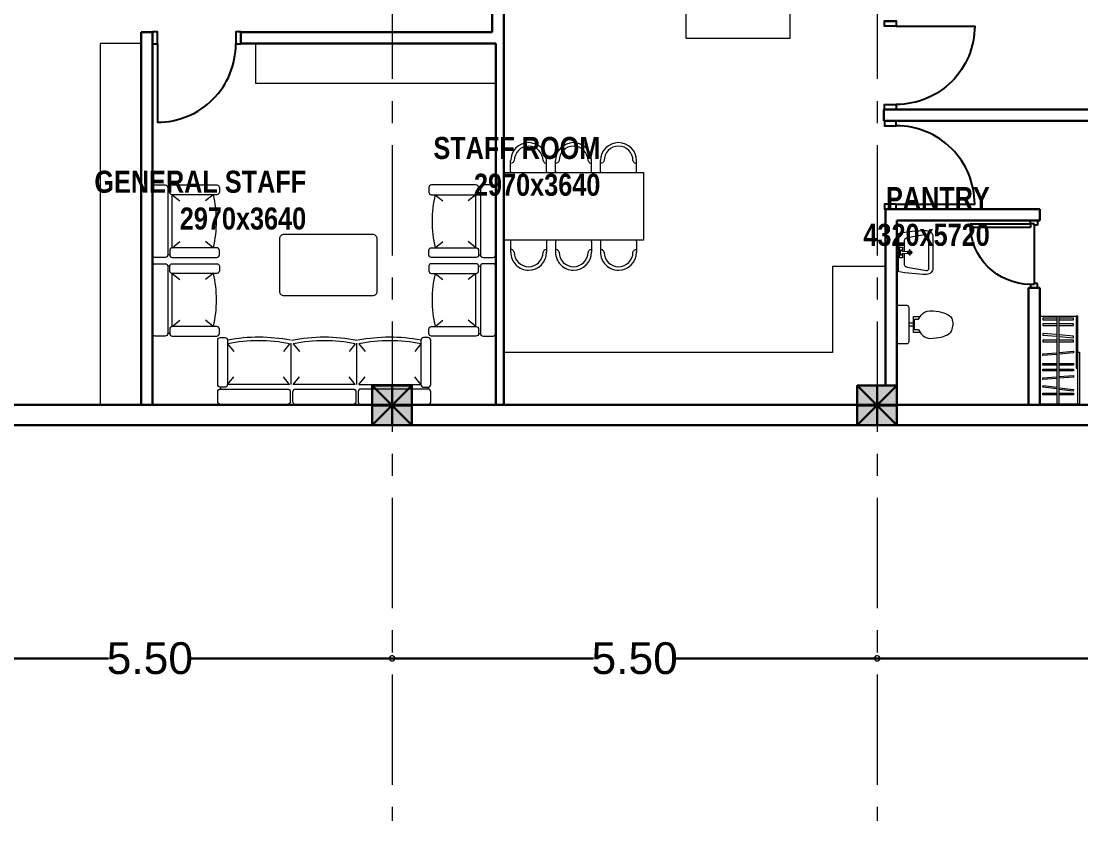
# Model space of a CAD drawing. Header units: metres. Extents: x 319894 to 3389272, y 120 to 6136017.
# Drawn here: x 321651.53 to 321663.54, y 3068002.74 to 3068011.81 of the extents above; entities that cross this region are included whole.
import ezdxf

# ---------------------------------------------------------------- set-up
doc = ezdxf.new("R2010")
doc.units = ezdxf.units.M
doc.header["$MEASUREMENT"] = 0
for name, pattern in [('CENTER', [2, 1.25, -0.25, 0.25, -0.25]), ('HIDDEN', [0.375, 0.25, -0.125]), ('Solid', [0])]:
    doc.linetypes.add(name, pattern=pattern)
doc.layers.get('Defpoints').update_dxf_attribs({"color": 254})
for name, color, linetype, lineweight in [('A 0.13 Furniture', 30, 'Continuous', 13), ('A 0.13 sanitary', 181, 'Continuous', 0), ('centerline', 255, 'HIDDEN', 5), ('column', 50, 'Continuous', 30), ('Fixtures', 31, 'Continuous', 20), ('furniture', 43, 'Continuous', 18), ('furniture admin', 253, 'Continuous', 5), ('hatch', 252, 'Continuous', 15), ('waall', 1, 'Continuous', 40), ('wall', 4, 'Continuous', 30)]:
    doc.layers.add(name, color=color, linetype=linetype, lineweight=lineweight)
for name, color, linetype in [('door_cad-block.com', 7, 'Continuous'), ('S-DIM', 7, 'Continuous'), ('TEXT', 255, 'Continuous')]:
    doc.layers.add(name, color=color, linetype=linetype)
doc.styles.get("Standard").update_dxf_attribs({"font": 'arial.ttf'})
doc.styles.add('TEXTS', font='swissl.ttf')
doc.dimstyles.new('DIMTEXT', dxfattribs={"dimscale": 0.4, "dimtxt": 0.9, "dimasz": 0.3, "dimexe": 0.05, "dimexo": 0.05, "dimgap": 0.05, "dimtad": 0, "dimzin": 1, "dimdsep": 46, "dimtxsty": 'TEXTS', "dimblk": 'DOTSMALL', "dimcen": 0.1, "dimclrd": 256, "dimclre": 6, "dimclrt": 3, "dimadec": 0, "dimazin": 0, "dimtfac": 0.15, "dimtix": 1, "dimtofl": 0, "dimtmove": 1, "dimatfit": 3, "dimldrblk": 'OPEN', "dimfxl": 1, "dimtolj": 1, "dimtzin": 0, "dimarcsym": 0})

# ---------------------------------------------------------------- blocks, each defined once
blk = doc.blocks.new('_DotSmall')
at = {"color": 0, "linetype": 'ByBlock', "const_width": 0.5}
blk.add_lwpolyline([(-0.0625, 0, 1), (0.0625, 0, 1)], format="xyb", close=True, dxfattribs=at)
blk = doc.blocks.new('*D904')
at = {"layer": 'Defpoints', "color": 0, "transparency": 16777216}
for p in [(322210.255, 3068056.698), (322215.75, 3068056.698), (322215.75, 3068056.698)]:
    blk.add_point(p, dxfattribs=at)
at = {"layer": 'S-DIM', "color": 6, "lineweight": -2, "transparency": 16777216}
blk.add_line((322210.255, 3068056.718), (322210.255, 3068056.718), dxfattribs=at)
at = {"layer": 'S-DIM', "lineweight": -2, "transparency": 16777216}
for p, q in [((322210.255, 3068056.698), (322212.535, 3068056.698)), ((322215.75, 3068056.698), (322213.47, 3068056.698))]:
    blk.add_line(p, q, dxfattribs=at)
at = {"layer": 'S-DIM', "lineweight": -2, "transparency": 16777216, "xscale": 0.12, "yscale": 0.12, "zscale": 0.12, "rotation": 180}
blk.add_blockref('_DotSmall', (322210.255, 3068056.698), dxfattribs=at)
at = {"layer": 'S-DIM', "lineweight": -2, "transparency": 16777216, "xscale": 0.12, "yscale": 0.12, "zscale": 0.12}
blk.add_blockref('_DotSmall', (322215.75, 3068056.698), dxfattribs=at)
at = {"layer": 'S-DIM', "color": 3, "transparency": 16777216, "insert": (322213.002, 3068056.698), "char_height": 0.36, "attachment_point": 5, "style": 'TEXTS'}
blk.add_mtext('\\A1;5.50', dxfattribs=at)
blk = doc.blocks.new('_Open')
at = {"color": 0, "linetype": 'ByBlock', "lineweight": -2}
for p, q in [((-1, 0.17), (0, 0)), ((-1, -0.17), (0, 0)), ((0, 0), (-1, 0))]:
    blk.add_line(p, q, dxfattribs=at)
blk = doc.blocks.new('*D905')
at = {"layer": 'Defpoints', "color": 0, "transparency": 16777216}
for p in [(322215.75, 3068056.698), (322221.25, 3068056.698), (322221.25, 3068056.698)]:
    blk.add_point(p, dxfattribs=at)
at = {"layer": 'S-DIM', "lineweight": -2, "transparency": 16777216}
for p, q in [((322215.75, 3068056.698), (322218.032, 3068056.698)), ((322221.25, 3068056.698), (322218.968, 3068056.698))]:
    blk.add_line(p, q, dxfattribs=at)
at = {"layer": 'S-DIM', "lineweight": -2, "transparency": 16777216, "xscale": 0.12, "yscale": 0.12, "zscale": 0.12, "rotation": 180}
blk.add_blockref('_DotSmall', (322215.75, 3068056.698), dxfattribs=at)
at = {"layer": 'S-DIM', "lineweight": -2, "transparency": 16777216, "xscale": 0.12, "yscale": 0.12, "zscale": 0.12}
blk.add_blockref('_DotSmall', (322221.25, 3068056.698), dxfattribs=at)
at = {"layer": 'S-DIM', "color": 3, "transparency": 16777216, "insert": (322218.5, 3068056.698), "char_height": 0.36, "attachment_point": 5, "style": 'TEXTS'}
blk.add_mtext('\\A1;5.50', dxfattribs=at)
blk = doc.blocks.new('*D908')
at = {"layer": 'Defpoints', "color": 0, "transparency": 16777216}
for p in [(322221.25, 3068056.698), (322227.25, 3068056.698), (322227.25, 3068056.698)]:
    blk.add_point(p, dxfattribs=at)
at = {"layer": 'S-DIM', "lineweight": -2, "transparency": 16777216}
for p, q in [((322221.25, 3068056.698), (322223.783, 3068056.698)), ((322227.25, 3068056.698), (322224.717, 3068056.698))]:
    blk.add_line(p, q, dxfattribs=at)
at = {"layer": 'S-DIM', "lineweight": -2, "transparency": 16777216, "xscale": 0.12, "yscale": 0.12, "zscale": 0.12, "rotation": 180}
blk.add_blockref('_DotSmall', (322221.25, 3068056.698), dxfattribs=at)
at = {"layer": 'S-DIM', "lineweight": -2, "transparency": 16777216, "xscale": 0.12, "yscale": 0.12, "zscale": 0.12}
blk.add_blockref('_DotSmall', (322227.25, 3068056.698), dxfattribs=at)
at = {"layer": 'S-DIM', "color": 3, "transparency": 16777216, "insert": (322224.25, 3068056.698), "char_height": 0.36, "attachment_point": 5, "style": 'TEXTS'}
blk.add_mtext('\\A1;6.00', dxfattribs=at)
blk = doc.blocks.new('column')
at = {"layer": 'hatch'}
h = blk.add_hatch(color=256, dxfattribs=at)
h.dxf.hatch_style = 1
h.paths.add_polyline_path([(0, 0), (0.45, 0), (0.45, 0.45), (0, 0.45)])
at = {"layer": 'column'}
for p, q in [((0, 0.45), (0.45, 0)), ((0, 0), (0.45, 0.45)), ((0.225, 0.45), (0.225, 0)), ((0, 0.225), (0.45, 0.225))]:
    blk.add_line(p, q, dxfattribs=at)
blk.add_lwpolyline([(0, 0), (0.45, 0), (0.45, 0.45), (0, 0.45)], close=True, dxfattribs=at)
blk = doc.blocks.new('GHE-BANH')
for p, q in [((-301, -34), (-231, -120)), ((301, -34), (231, -120)), ((-301, -497), (-231, -410)), ((301, -497), (231, -410)), ((-381, -527), (-381, -548)), ((-301, -497), (301, -497)), ((381, -527), (381, -548))]:
    blk.add_line(p, q)
for points in [[(-411, -497), (-411, 7, -0.414214), (-381, 37), (-331, 37, -0.414214), (-301, 7), (-301, -497, -0.414214), (-331, -527), (-381, -527, -0.414214)], [(411, -497), (411, 7, 0.414214), (381, 37), (331, 37, 0.414214), (301, 7), (301, -497, 0.414214), (331, -527), (381, -527, 0.414214)], [(-411, -578), (-411, -691, 0.414214), (-381, -721), (381, -721, 0.414214), (411, -691), (411, -578, 0.414214), (381, -548), (-381, -548, 0.414214)]]:
    blk.add_lwpolyline(points, format="xyb", close=True)
blk.add_arc((0, -1362), 1362, 77.2483, 102.7517)
blk = doc.blocks.new('SALOND')
for p, q in [((-1175, -194), (-1175, -173)), ((-391, -224), (-1095, -224)), ((-1095, -224), (-1025, -311)), ((-391, -224), (-461, -311)), ((-350, -224), (354, -224)), ((-350, -224), (-280, -311)), ((-350, -224), (-280, -311)), ((354, -224), (284, -311)), ((395, -224), (1099, -224)), ((395, -224), (465, -311)), ((1099, -224), (1029, -311)), ((1180, -194), (1180, -173)), ((-1095, -687), (-1025, -600)), ((-391, -687), (-461, -600)), ((-350, -687), (-280, -600)), ((354, -687), (284, -600)), ((395, -687), (465, -600)), ((1099, -687), (1029, -600))]:
    blk.add_line(p, q)
for points in [[(-383, -143), (-383, -30, 0.414214), (-413, 0), (-1175, 0, 0.414214), (-1205, -30), (-1205, -143, 0.414214), (-1175, -173), (-413, -173, 0.414214)], [(-357, -143), (-357, -30, -0.414214), (-327, 0), (327, 0, -0.414214), (357, -30), (357, -143, -0.414214), (327, -173), (-327, -173, -0.414214)], [(388, -143), (388, -30, -0.414214), (418, 0), (1180, 0, -0.414214), (1210, -30), (1210, -143, -0.414214), (1180, -173), (418, -173, -0.414214)], [(-1205, -224), (-1205, -728, 0.414214), (-1175, -758), (-1125, -758, 0.414214), (-1095, -728), (-1095, -224, 0.414214), (-1125, -194), (-1175, -194, 0.414214)], [(1210, -224), (1210, -728, -0.414214), (1180, -758), (1129, -758, -0.414214), (1099, -728), (1099, -224, -0.414214), (1129, -194), (1180, -194, -0.414214)]]:
    blk.add_lwpolyline(points, format="xyb", close=True)
for points in [[(-369, -225), (-369, -695)], [(376, -225), (376, -695)]]:
    blk.add_lwpolyline(points)
for centre, radius, start, end in [((-743, 1140), 1861, 259.0974, 280.9026), ((2, 1140), 1861, 259.0974, 280.9026), ((747, 1140), 1861, 259.0974, 280.9026), ((-743, 1160), 1921, 259.442, 280.9026), ((2, 1160), 1921, 258.8192, 281.1808), ((747, 1160), 1921, 259.0974, 280.558)]:
    blk.add_arc(centre, radius, start, end)
blk = doc.blocks.new('*U629')
at = {"color": 0}
for points in [[(-900, 0), (-850, 0), (-850, 121), (-900, 121)], [(-50, 0), (0, 0), (0, 121), (-50, 121)]]:
    blk.add_lwpolyline(points, close=True, dxfattribs=at)
at = {"color": 0, "linetype": 'ByBlock', "ltscale": 10}
blk.add_lwpolyline([(-850, 0), (-850, -800, 0.414214), (-50, 0)], format="xyb", dxfattribs=at)
blk = doc.blocks.new('charpi western plan with cistern')
at = {"linetype": 'Continuous'}
for p, q in [((-16, 202), (-16, 150)), ((16, 150), (16, 202))]:
    blk.add_line(p, q, dxfattribs=at)
for points in [[(100, 288), (100, 202), (-100, 202), (-100, 288)], [(65, 265), (65, 217), (-65, 217), (-65, 265)]]:
    blk.add_lwpolyline(points, dxfattribs=at)
blk.add_lwpolyline([(235, 125, 0.414214), (210, 150), (210, 150), (-210, 150), (-210, 150, 0.414214), (-235, 125), (-235, 125), (-235, 0), (235, 0)], format="xyb", close=True, dxfattribs=at)
for points in [[(-65, 265), (-153, 341), (-164, 486), (-73, 677), (0, 694)], [(65, 265), (153, 341), (165, 486), (73, 677), (0, 694)]]:
    blk.add_spline(points, degree=3)
blk = doc.blocks.new('mb-lavabo1')
at = {"linetype": 'Continuous'}
for p, q in [((-236, -19), (0, -19)), ((31, -40), (-31, -40)), ((236, -19), (0, -19))]:
    blk.add_line(p, q, dxfattribs=at)
at = {"color": 44, "linetype": 'Continuous'}
for p, q in [((-29, -50), (-19, -50)), ((0, -193), (0, -128)), ((29, -50), (19, -50))]:
    blk.add_line(p, q, dxfattribs=at)
at = {"linetype": 'Continuous'}
blk.add_lwpolyline([(234, -8, -0.0504), (271, -366, -0.414891), (194, -443), (0, -443), (-194, -443, -0.414891), (-271, -366, -0.0504), (-234, -8, -0.355722), (-225, 0), (225, 0, -0.355722)], format="xyb", close=True, dxfattribs=at)
for points in [[(-15, -87), (-133, -87, 0.366998), (-180, -127), (-223, -366, 0.414891), (-194, -395), (0, -395), (194, -395, 0.414891), (223, -366), (180, -127, 0.366998), (133, -87), (15, -87)], [(31, -60), (22, -60, 0.385832), (17, -64), (11, -125, -0.270314), (-11, -125), (-17, -64, 0.385832), (-22, -60), (-31, -60)]]:
    blk.add_lwpolyline(points, format="xyb", dxfattribs=at)
blk.add_lwpolyline([(-17, -69), (-67, -69), (-67, -50), (-67, -31), (0, -31), (67, -31), (67, -50), (67, -69), (17, -69)], dxfattribs=at)
at = {"color": 44, "linetype": 'Continuous'}
blk.add_lwpolyline([(-39, -157), (0, -157), (39, -157)], dxfattribs=at)
for centre in [(-48, -50), (48, -50), (0, -157)]:
    blk.add_circle(centre, 19.3, dxfattribs=at)
at = {"linetype": 'Continuous'}
blk.add_circle((0, -157), 24.1, dxfattribs=at)
blk = doc.blocks.new('cabinet')
at = {"layer": 'furniture', "linetype": 'Solid'}
for p, q in [((2257.363, 991.728), (2257.363, 992.728)), ((2257.363, 992.728), (2257.794, 992.728)), ((2257.557, 992.728), (2257.557, 991.728)), ((2257.582, 991.728), (2257.582, 992.728)), ((2257.794, 991.728), (2257.363, 991.728))]:
    blk.add_line(p, q, dxfattribs=at)
for points in [[(2257.557, 992.704), (2257.397, 992.704), (2257.397, 992.685)], [(2257.397, 992.685), (2257.557, 992.685)], [(2257.582, 992.685), (2257.745, 992.685), (2257.745, 992.704), (2257.582, 992.704)], [(2257.557, 992.641), (2257.397, 992.641), (2257.397, 992.622)], [(2257.397, 992.622), (2257.557, 992.622)], [(2257.582, 992.622), (2257.745, 992.622), (2257.745, 992.641), (2257.582, 992.641)], [(2257.557, 992.519), (2257.398, 992.532), (2257.397, 992.513)], [(2257.397, 992.513), (2257.557, 992.5)], [(2257.557, 992.454), (2257.397, 992.454), (2257.397, 992.435)], [(2257.397, 992.435), (2257.557, 992.435)], [(2257.582, 992.496), (2257.743, 992.483), (2257.745, 992.502), (2257.582, 992.515)], [(2257.582, 992.435), (2257.745, 992.435), (2257.745, 992.454), (2257.582, 992.454)], [(2257.397, 992.299), (2257.557, 992.312)], [(2257.582, 992.316), (2257.743, 992.329), (2257.745, 992.311), (2257.582, 992.297)], [(2257.557, 992.293), (2257.398, 992.28), (2257.397, 992.299)], [(2257.397, 992.19), (2257.557, 992.19)], [(2257.557, 992.171), (2257.397, 992.171), (2257.397, 992.19)], [(2257.582, 992.19), (2257.745, 992.19), (2257.745, 992.171), (2257.582, 992.171)], [(2257.557, 992.108), (2257.397, 992.108), (2257.397, 992.127)], [(2257.397, 992.127), (2257.557, 992.127)], [(2257.582, 992.127), (2257.745, 992.127), (2257.745, 992.108), (2257.582, 992.108)], [(2257.397, 992.028), (2257.557, 992.039)], [(2257.557, 992.02), (2257.398, 992.009), (2257.397, 992.028)], [(2257.582, 992.043), (2257.744, 992.054), (2257.745, 992.036), (2257.582, 992.024)], [(2257.557, 991.902), (2257.397, 991.922), (2257.4, 991.941)], [(2257.557, 991.835), (2257.397, 991.835), (2257.397, 991.854)], [(2257.397, 991.854), (2257.557, 991.854)], [(2257.4, 991.941), (2257.557, 991.921)], [(2257.582, 991.915), (2257.745, 991.894), (2257.742, 991.875), (2257.582, 991.896)], [(2257.582, 991.854), (2257.745, 991.854), (2257.745, 991.835), (2257.582, 991.835)]]:
    blk.add_lwpolyline(points, dxfattribs=at)
for points in [[(2257.794, 992.138), (2257.794, 992.728), (2257.775, 992.728), (2257.775, 992.138)], [(2257.813, 992.318), (2257.813, 991.728), (2257.794, 991.728), (2257.794, 992.318)]]:
    blk.add_lwpolyline(points, close=True, dxfattribs=at)
blk = doc.blocks.new('tdoor')
at = {"layer": 'door_cad-block.com'}
for p, q in [((322300.934, 3068151.47, -0.017), (322300.934, 3068152.155, -0.017)), ((322300.934, 3068152.155, -0.017), (322300.975, 3068152.155, -0.017)), ((322300.975, 3068152.155, -0.017), (322300.975, 3068151.47, -0.017)), ((322300.261, 3068151.461, -0.017), (322300.252, 3068151.461, -0.017)), ((322300.252, 3068151.461, -0.017), (322300.252, 3068151.399, -0.017)), ((322300.252, 3068151.399, -0.017), (322300.261, 3068151.399, -0.017)), ((322300.29, 3068151.47, -0.017), (322300.261, 3068151.47, -0.017)), ((322300.261, 3068151.47, -0.017), (322300.261, 3068151.461, -0.017)), ((322300.261, 3068151.399, -0.017), (322300.261, 3068151.39, -0.017)), ((322300.261, 3068151.39, -0.017), (322300.302, 3068151.39, -0.017)), ((322300.29, 3068151.43, -0.017), (322300.29, 3068151.47, -0.017)), ((322300.302, 3068151.43, -0.017), (322300.29, 3068151.43, -0.017)), ((322300.963, 3068151.43, -0.017), (322300.302, 3068151.43, -0.017)), ((322300.302, 3068151.39, -0.017), (322300.302, 3068151.43, -0.017)), ((322300.975, 3068151.47, -0.017), (322300.934, 3068151.47, -0.017)), ((322300.963, 3068151.43, -0.017), (322300.975, 3068151.43, -0.017)), ((322300.963, 3068151.39, -0.017), (322300.963, 3068151.43, -0.017)), ((322301.004, 3068151.39, -0.017), (322300.963, 3068151.39, -0.017)), ((322300.975, 3068151.43, -0.017), (322300.975, 3068151.47, -0.017)), ((322300.975, 3068151.47, -0.017), (322301.004, 3068151.47, -0.017)), ((322301.004, 3068151.47, -0.017), (322301.004, 3068151.461, -0.017)), ((322301.004, 3068151.461, -0.017), (322301.014, 3068151.461, -0.017)), ((322301.014, 3068151.399, -0.017), (322301.004, 3068151.399, -0.017)), ((322301.004, 3068151.399, -0.017), (322301.004, 3068151.39, -0.017)), ((322301.014, 3068151.461, -0.017), (322301.014, 3068151.399, -0.017))]:
    blk.add_line(p, q, dxfattribs=at)
at = {"layer": 'door_cad-block.com', "extrusion": (0, 0, -1)}
blk.add_ellipse((322300.975, 3068151.47, -0.017), major_axis=(-0.484, 0.484), ratio=1, start_param=5.497787, end_param=7.068583, dxfattribs=at)
blk = doc.blocks.new('diningtable')
at = {"layer": 'A 0.13 Furniture'}
for p, q in [((322295.668, 3068149.511), (322295.545, 3068149.511)), ((322296.46, 3068149.511), (322296.583, 3068149.511)), ((322295.668, 3068149.102), (322295.545, 3068149.102)), ((322296.46, 3068149.102), (322296.583, 3068149.102)), ((322295.668, 3068149.002), (322295.545, 3068149.002)), ((322296.46, 3068149.002), (322296.583, 3068149.002)), ((322295.668, 3068148.593), (322295.545, 3068148.593)), ((322295.668, 3068148.492), (322295.545, 3068148.492)), ((322296.46, 3068148.593), (322296.583, 3068148.593)), ((322296.46, 3068148.492), (322296.583, 3068148.492)), ((322295.668, 3068148.083), (322295.545, 3068148.083)), ((322296.46, 3068148.083), (322296.583, 3068148.083))]:
    blk.add_line(p, q, dxfattribs=at)
for points in [[(322295.681, 3068148.515), (322295.681, 3068148.515), (322295.681, 3068149.589), (322296.447, 3068149.589), (322296.447, 3068148.515)], [(322296.447, 3068149.079), (322296.447, 3068149.079), (322296.447, 3068148.006), (322295.681, 3068148.006), (322295.681, 3068149.079)]]:
    blk.add_lwpolyline(points, dxfattribs=at)
for centre, radius, start, end in [((322295.545, 3068149.307), 0.204, 90, 180), ((322295.545, 3068149.307), 0.164, 90, 180), ((322295.668, 3068149.388), 0.123, 84.0108, 90), ((322296.46, 3068149.388), 0.123, 90, 95.9892), ((322296.583, 3068149.307), 0.204, 0, 90), ((322296.583, 3068149.307), 0.164, 0, 90), ((322295.545, 3068149.307), 0.204, 180, 270), ((322295.545, 3068149.307), 0.164, 180, 270), ((322296.583, 3068149.307), 0.204, 270, 0), ((322296.583, 3068149.307), 0.164, 270, 0), ((322295.668, 3068149.225), 0.123, 270, 275.9892), ((322296.46, 3068149.225), 0.123, 264.0108, 270), ((322295.545, 3068148.797), 0.204, 90, 180), ((322295.545, 3068148.797), 0.164, 90, 180), ((322295.668, 3068148.879), 0.123, 84.0108, 90), ((322296.46, 3068148.879), 0.123, 90, 95.9892), ((322296.583, 3068148.797), 0.204, 0, 90), ((322296.583, 3068148.797), 0.164, 0, 90), ((322295.545, 3068148.797), 0.204, 180, 270), ((322295.545, 3068148.797), 0.164, 180, 270), ((322296.583, 3068148.797), 0.204, 270, 0), ((322296.583, 3068148.797), 0.164, 270, 0), ((322295.545, 3068148.288), 0.204, 90, 180), ((322295.668, 3068148.715), 0.123, 270, 275.9892), ((322295.668, 3068148.37), 0.123, 84.0108, 90), ((322296.46, 3068148.715), 0.123, 264.0108, 270), ((322296.46, 3068148.37), 0.123, 90, 95.9892), ((322296.583, 3068148.288), 0.204, 0, 90), ((322295.545, 3068148.288), 0.164, 90, 180), ((322296.583, 3068148.288), 0.164, 0, 90), ((322295.545, 3068148.288), 0.204, 180, 270), ((322295.545, 3068148.288), 0.164, 180, 270), ((322296.583, 3068148.288), 0.204, 270, 0), ((322296.583, 3068148.288), 0.164, 270, 0), ((322295.668, 3068148.206), 0.123, 270, 275.9892), ((322296.46, 3068148.206), 0.123, 264.0108, 270)]:
    blk.add_arc(centre, radius, start, end, dxfattribs=at)
for points in [[(322295.545, 3068149.47), (322295.555, 3068149.475), (322295.573, 3068149.484), (322295.576, 3068149.503), (322295.577, 3068149.511)], [(322296.583, 3068149.47), (322296.573, 3068149.475), (322296.555, 3068149.484), (322296.552, 3068149.503), (322296.551, 3068149.511)], [(322295.545, 3068149.143), (322295.555, 3068149.138), (322295.573, 3068149.129), (322295.576, 3068149.11), (322295.577, 3068149.102)], [(322296.583, 3068149.143), (322296.573, 3068149.138), (322296.555, 3068149.129), (322296.552, 3068149.11), (322296.551, 3068149.102)], [(322295.545, 3068148.961), (322295.555, 3068148.966), (322295.573, 3068148.974), (322295.576, 3068148.993), (322295.577, 3068149.002)], [(322296.583, 3068148.961), (322296.573, 3068148.966), (322296.555, 3068148.974), (322296.552, 3068148.993), (322296.551, 3068149.002)], [(322295.545, 3068148.634), (322295.555, 3068148.629), (322295.573, 3068148.62), (322295.576, 3068148.601), (322295.577, 3068148.593)], [(322296.583, 3068148.634), (322296.573, 3068148.629), (322296.555, 3068148.62), (322296.552, 3068148.601), (322296.551, 3068148.593)], [(322295.545, 3068148.451), (322295.555, 3068148.456), (322295.573, 3068148.465), (322295.576, 3068148.484), (322295.577, 3068148.492)], [(322296.583, 3068148.451), (322296.573, 3068148.456), (322296.555, 3068148.465), (322296.552, 3068148.484), (322296.551, 3068148.492)], [(322295.545, 3068148.124), (322295.555, 3068148.119), (322295.573, 3068148.111), (322295.576, 3068148.092), (322295.577, 3068148.083)], [(322296.583, 3068148.124), (322296.573, 3068148.119), (322296.555, 3068148.111), (322296.552, 3068148.092), (322296.551, 3068148.083)]]:
    blk.add_open_spline(points, degree=3, knots=[0, 0, 0, 0, 1.212271, 2.141519, 2.141519, 2.141519, 2.141519], dxfattribs=at)
blk = doc.blocks.new('FINAL GRIDTOP FLOOR')
at = {"layer": 'centerline', "linetype": 'CENTER'}
for p, q in [((322215.75, 3068092.516), (322215.75, 3068054.857)), ((322215.75, 3068092.516), (322215.75, 3068054.857)), ((322221.25, 3068092.516), (322221.25, 3068054.857)), ((322221.25, 3068092.516), (322221.25, 3068054.857)), ((322221.25, 3068092.516), (322221.25, 3068054.857)), ((322221.25, 3068092.516), (322221.25, 3068054.857)), ((322233.073, 3068059.566), (322185.967, 3068059.566))]:
    blk.add_line(p, q, dxfattribs=at)
at = {"layer": 'wall'}
for p in [(322215.525, 3068059.341), (322221.025, 3068059.341)]:
    blk.add_blockref('column', p, dxfattribs=at)
at = {"layer": 'S-DIM'}
for base, p1, p2, picture, middle in [((322215.749954, 3068056.698041), (322210.254953, 3068056.698006), (322215.749954, 3068056.698041), '*D904', (322213.002454, 3068056.698041)), ((322221.25, 3068056.698), (322215.75, 3068056.698), (322221.25, 3068056.698), '*D905', (322218.5, 3068056.698)), ((322227.25, 3068056.698), (322221.25, 3068056.698), (322227.25, 3068056.698), '*D908', (322224.25, 3068056.698))]:
    dim = blk.add_linear_dim(base=base, p1=p1, p2=p2, dimstyle='DIMTEXT', dxfattribs=at)
    dim.commit()
    dim.dimension.update_dxf_attribs({"geometry": picture, "text_midpoint": middle})

msp = doc.modelspace()

# ---------------------------------------------------------------- linework, layer by layer
at = {"layer": 'Fixtures'}
msp.add_lwpolyline([(321652.887, 3068007.465), (321652.887, 3068011.554), (321652.423, 3068011.554), (321652.423, 3068007.465)], close=True, dxfattribs=at)
msp.add_lwpolyline([(321655.56, 3068009.344), (321655.56, 3068008.744, -0.414214), (321655.51, 3068008.694), (321654.51, 3068008.694, -0.414214), (321654.46, 3068008.744), (321654.46, 3068009.344, -0.414214), (321654.51, 3068009.394), (321655.51, 3068009.394, -0.414214)], format="xyb", close=True, dxfattribs=at)
at = {"layer": 'furniture', "elevation": -0.007}
msp.add_lwpolyline([(321659.069, 3068012.206), (321660.242, 3068012.206), (321660.242, 3068011.612), (321659.069, 3068011.612)], close=True, dxfattribs=at)
at = {"layer": 'furniture', "linetype": 'Solid', "elevation": -0.001}
msp.add_lwpolyline([(321661.329, 3068009.029), (321660.729, 3068009.029), (321660.729, 3068008.054), (321657, 3068008.054), (321657, 3068007.454)], dxfattribs=at)
at = {"layer": 'furniture admin'}
msp.add_lwpolyline([(321654.189, 3068011.554), (321656.908, 3068011.554), (321656.908, 3068011.104), (321654.189, 3068011.104)], close=True, dxfattribs=at)
at = {"layer": 'wall'}
for p, q in [((321656.87, 3068011.684, 0), (321656.87, 3068012.186, 0)), ((321657, 3068007.46, 0), (321657, 3068012.186, 0)), ((321661.459, 3068011.809), (321661.309, 3068011.809)), ((321661.451, 3068011.809), (321661.459, 3068011.809)), ((321652.887, 3068011.684), (321652.887, 3068007.465)), ((321653.017, 3068011.684), (321652.887, 3068011.684)), ((321653.017, 3068011.684), (321653.017, 3068007.465)), ((321653.017, 3068011.684), (321653.017, 3068007.465)), ((321656.87, 3068011.684), (321654.017, 3068011.684)), ((321654.017, 3068011.684), (321654.017, 3068011.554)), ((321652.887, 3068010.463), (321652.887, 3068011.554)), ((321656.908, 3068011.554), (321654.017, 3068011.554)), ((321656.908, 3068007.46, 0), (321656.908, 3068011.554, 0)), ((321667.229, 3068010.809), (321661.309, 3068010.809)), ((321661.309, 3068010.809), (321661.309, 3068010.679)), ((321667.229, 3068010.679), (321661.309, 3068010.679)), ((321652.887, 3068008.927), (321652.887, 3068010.413)), ((321663.079, 3068009.679, -0.039), (321661.329, 3068009.679, 0.001)), ((321661.329, 3068009.679, -0.002), (321661.329, 3068007.679)), ((321663.079, 3068009.679, -0.039), (321663.079, 3068009.549, -0.039)), ((321663.079, 3068009.679, -0.039), (321663.079, 3068009.549, -0.039)), ((321663.079, 3068009.549, -0.039), (321661.459, 3068009.549, -0.002)), ((321661.459, 3068009.549, -0.002), (321661.459, 3068007.679)), ((321652.887, 3068007.465), (321652.887, 3068008.927)), ((321652.887, 3068007.465), (321652.887, 3068008.927)), ((321662.949, 3068008.787, -0.001), (321662.949, 3068007.459, 0)), ((321663.079, 3068008.787, -0.05), (321662.949, 3068008.787, -0.001)), ((321663.079, 3068008.787, -0.05), (321662.949, 3068008.787, -0.001)), ((321663.079, 3068008.787, -0.001), (321663.079, 3068007.459, 0))]:
    msp.add_line(p, q, dxfattribs=at)
for points in [[(321667.229, 3068007.229), (321667.229, 3068007.459), (321643.739, 3068007.459), (321643.739, 3068007.229)], [(321667.459, 3068007.229), (321667.459, 3068007.229), (321643.509, 3068007.229), (321643.509, 3068007.229), (321629.959, 3068007.229)]]:
    msp.add_lwpolyline(points, dxfattribs=at)

# ---------------------------------------------------------------- block references
at = {"layer": 'A 0.13 sanitary'}
for name, p, xscale, yscale, zscale, rotation in [('mb-lavabo1', (321661.459, 3068009.187), 0.0009171589390462032, 0.0009171589390462032, 0.0009171589390462032, 90.00000000000001), ('charpi western plan with cistern', (321661.459, 3068008.37), 0.0009171589390485248, 0.0009171589390485248, 0.0009171589390485248, 270.0001289177444)]:
    msp.add_blockref(name, p, dxfattribs=dict(at, xscale=xscale, yscale=yscale, zscale=zscale, rotation=rotation))
at = {"layer": 'door_cad-block.com', "yscale": 0.00111111110741565, "zscale": 0.00111111110741565}
for p, xscale, rotation in [((321661.451, 3068010.809), -0.00111111110741565, 90), ((321661.451, 3068010.679), 0.00111111110741565, 90.00000000000001)]:
    msp.add_blockref('*U629', p, dxfattribs=dict(at, xscale=xscale, rotation=rotation))
at = {"layer": 'door_cad-block.com', "xscale": 0.00111111110741565, "yscale": 0.00111111110741565, "zscale": 0.00111111110741565}
msp.add_blockref('*U629', (321654.017, 3068011.552), dxfattribs=at)
at = {"layer": 'Fixtures', "yscale": 0.0009999999999999998}
for name, p, xscale, zscale, rotation in [('GHE-BANH', (321653.738, 3068009.541), -0.0009999999999999998, 0.0009999999999999996, 270.0000000000001), ('GHE-BANH', (321656.187, 3068009.541, 0), 0.0009999999999999998, 0.0009999999999999998, 89.99999999999997), ('GHE-BANH', (321653.738, 3068008.649), -0.0009999999999999998, 0.0009999999999999996, 270.0000000000001), ('GHE-BANH', (321656.187, 3068008.649, 0), 0.0009999999999999998, 0.0009999999999999998, 89.99999999999997), ('SALOND', (321654.966, 3068007.465), 0.0009999999999999998, 0.0009999999999999998, 180)]:
    msp.add_blockref(name, p, dxfattribs=dict(at, xscale=xscale, zscale=zscale, rotation=rotation))
at = {"layer": 'waall'}
msp.add_blockref('cabinet', (319405.716, 3067015.738, 0), dxfattribs=at)
at = {"layer": 'wall'}
msp.add_blockref('FINAL GRIDTOP FLOOR', (-560.016, -52.112), dxfattribs=at)
for name, p, rotation in [('diningtable', (-2746491.006, 3390305.773, 0), 270), ('tdoor', (3389814.443, 2745708.535, -0.02), 90.00000000000001), ('tdoor', (3389814.443, 2745708.535, -0.02), 90.00000000000001)]:
    msp.add_blockref(name, p, dxfattribs=dict(at, rotation=rotation))

# ---------------------------------------------------------------- texts
at = {"layer": 'TEXT', "linetype": 'Continuous', "char_height": 0.25, "width": 5.88872, "attachment_point": 9, "rotation": 360}
for s, insert in [('{\\fArial Narrow|b1|i0|c0|p34;STAFF ROOM\\P2970x3640}', (321658.095, 3068009.826)), ('{\\fArial Narrow|b1|i0|c0|p34;GENERAL STAFF\\P2970x3640}', (321654.759, 3068009.443)), ('{\\fArial Narrow|b1|i0|c0|p34;PANTRY\\P4320x5720}', (321662.511, 3068009.258, -0.037))]:
    msp.add_mtext(s, dxfattribs=dict(at, insert=insert))

doc.saveas('drawing.dxf')
